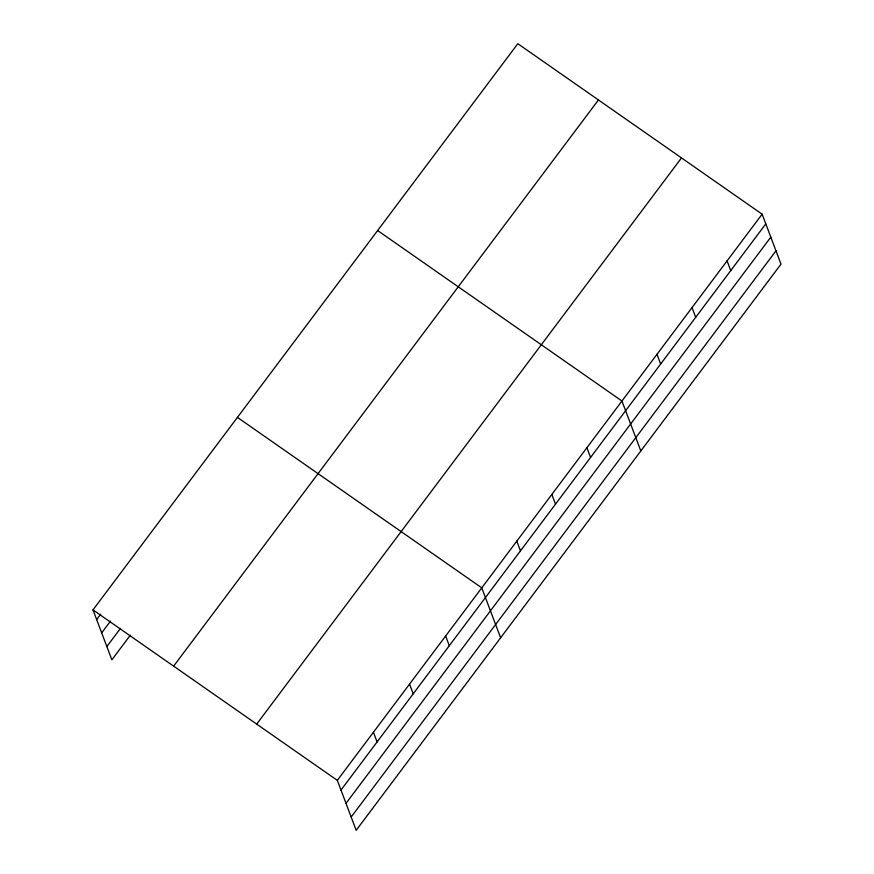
<?xml version="1.0" encoding="UTF-8"?>
<svg xmlns="http://www.w3.org/2000/svg" width="874" height="874" viewBox="0 0 874 874"><rect width="100%" height="100%" fill="white"/><g stroke="black" fill="none" stroke-linecap="round" stroke-linejoin="round"><path stroke-width="1.31" d="M92.994 609.888L517.812 43.7L762.128 214.174L781.006 264.112L356.188 830.3L337.32 780.362L92.994 609.888L111.872 659.826L130.324 635.234M96.664 619.6L100.674 614.247M101.679 632.874L110.506 621.108M106.847 646.552L120.492 628.373M173.62 666.152L598.439 99.953M256.694 724.109L681.501 157.91M337.32 780.362L762.128 214.174M340.991 790.063L765.799 223.875M346.006 803.348L770.813 237.149M351.173 817.026L775.981 250.827M377.623 230.539L621.949 401.013L640.817 450.951M237.433 417.39L481.76 587.852L500.627 637.791M727.081 260.878L730.751 270.59M692.033 307.593L695.704 317.295M656.997 354.298L660.657 364.01M586.902 447.728L590.562 457.43M551.855 494.433L555.514 504.145M516.807 541.148L520.467 550.849M445.642 635.988L449.312 645.689M409.535 684.113L413.205 693.814M373.427 732.237L377.098 741.939"/></g></svg>
